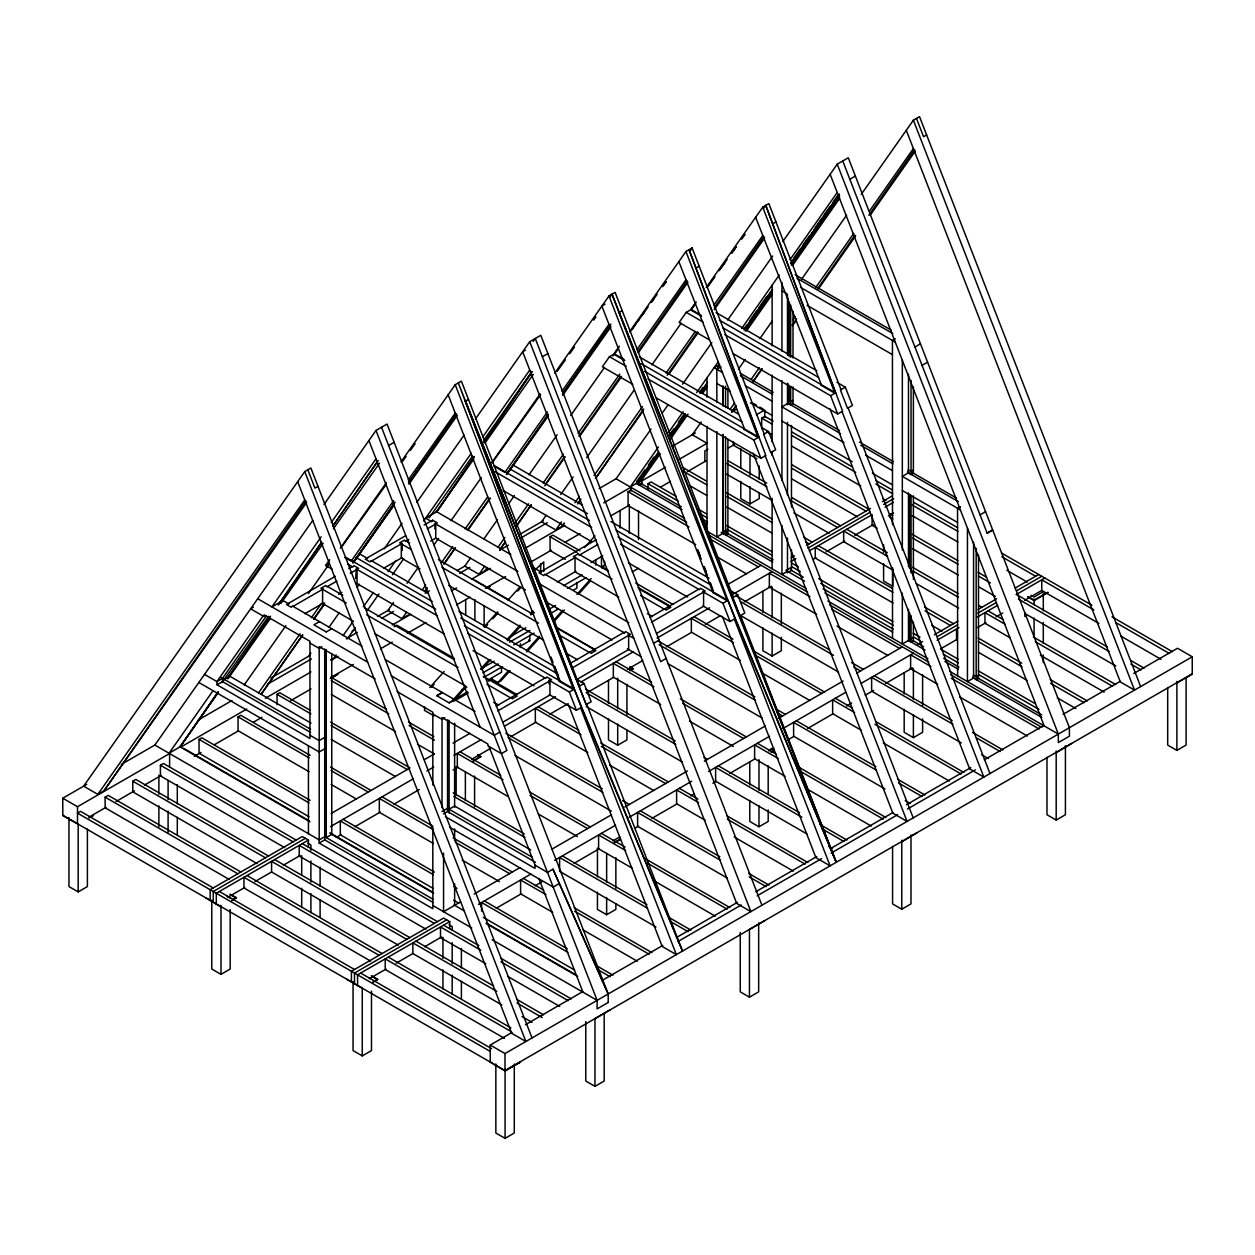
<?xml version="1.0" encoding="UTF-8"?>
<svg xmlns="http://www.w3.org/2000/svg" width="1255" height="1255" viewBox="0 0 1255 1255"><rect width="100%" height="100%" fill="white"/><g stroke="black" fill="none" stroke-linecap="round" stroke-linejoin="round"><path stroke-width="1.5" d="M355.698 578.665L356.31 569.017L358.679 568.389L353.941 565.644L352.843 567.009L347.823 564.107M434.826 528.904L435.03 523.57L437.383 522.943L432.646 520.213L431.547 521.562L425.649 518.158L436.724 511.742L473.778 459.032M549.078 683.944L549.204 680.383L551.573 679.755L546.835 677.025L545.737 678.375L467.942 633.461M473.951 457.008L436.724 511.742L474.139 456.867M483.803 442.529L531.995 371.7M484.038 442.34L531.367 372.923M217.962 692.133L180.124 746.835L169.064 753.22L213.021 690.689M227.971 677.653L270.264 616.519M279.159 603.655L321.437 542.505M332.575 526.425L378.194 460.459M218.041 692.054L180.124 746.835L218.417 692.352M228.065 677.559L270.437 616.331M278.249 605.051L321.719 542.207M332.873 526.096L377.473 461.652M353.722 562.256L394.462 503.553M408.863 482.767L456.538 414.009L408.471 482.893M353.016 563.197L394.18 503.867M408.644 483.002L456.506 414.04M506.659 474.5L548.137 414.825M562.35 394.274L610.228 325.28M532.026 1037.948L310.895 468.037L304.761 471.582L83.63 786.163L97.812 794.352L103.961 790.807L305.985 500.902M302.439 635.061L261.166 694.282L302.879 635.014M313.609 619.044L324.763 603.028M353.016 562.444L395.09 502.125M424.927 591.136L427.233 587.842L425.084 591.136M443.909 563.919L455.236 547.635M467.346 530.285L489.67 498.251M506.408 474.217L548.2 414.181M562.773 393.286L610.934 324.151M470.452 558.083L464.821 566.099L479.002 574.288L485.152 570.743L487.379 567.527M499.71 549.831L505.31 541.799M516.401 525.892L531.069 504.808M545.423 484.242L564.672 456.585M578.916 436.191L620.692 376.186M637.493 352.075L687.175 280.838M561.926 526.41L564.154 523.21L561.926 526.41L555.792 529.955L541.595 521.766L546.098 515.35M580.971 499.082L577.614 503.898L579.936 500.776M595.419 478.359L643.705 409.036M667.221 375.276L697.466 331.853M714.268 307.742L763.95 236.505M732.685 410.589L736.12 405.647M752.78 381.755L761.707 368.939M792.125 325.265L796.611 318.833M817.523 288.854L854.859 235.218M868.868 215.185L914.628 149.518M838.732 195.153L790.932 263.55L839.438 194.086L791.105 262.828M97.812 794.352L304.761 499.961M103.961 790.807L306.722 502.345M121.359 764.389L154.851 745.046L312.762 520.417M323.994 504.447L375.998 430.449L387.058 424.065L608.189 993.976L552.984 869.166L547.478 872.398L535.038 865.181L488.979 746.458M263.032 616.017L216.974 681.543L216.974 684.775L309.969 738.473L309.969 641.305L264.099 614.825L264.099 616.597L250.608 608.848L253.4 607.216M321.17 536.842L271.927 606.887L282.971 600.533L288.885 603.953L286.517 604.565L291.27 607.31L292.337 605.945L361.942 646.137M331.242 522.504L375.998 458.828M266.311 616.017L222.496 678.359L216.974 681.591L204.534 674.406M221.884 682.751L268.586 616.315M227.877 678.892L270.249 618.637M280.932 603.42L323.194 543.305M333.328 528.888L379.512 463.189M332.434 569.409L325.657 565.503L329.72 559.73M244.254 684.869L285.936 625.57M308.463 593.521L328.747 564.672M340.325 548.184L386.383 482.673M400.973 461.903L455.236 384.705L461.385 381.159L579.669 686.014M258.436 693.058L300.118 633.759M311.381 617.727L321.531 603.31M344.843 557.534L351.149 561.173L393.678 500.651M408.236 479.959L455.236 413.083M314.142 618.997L324.292 604.565M394.352 504.902L356.765 557.926M408.957 484.116L457.244 415.421M308.62 656.271L310.879 653.071M328.904 627.422L339.038 613.005M357.063 587.356L359.322 584.155M384.093 548.906L402.118 523.257M416.77 502.424L464.083 435.109M475.347 419.092L529.751 341.689L540.795 335.305L761.926 905.216M533.25 341.376L535.273 338.505L660.663 661.667L666.17 658.436M343.054 635.658L353.173 621.256M363.291 606.855L373.425 592.454M388.046 571.668L395.905 560.467M423.625 521.029L471.268 453.259M482.516 437.258L529.751 370.052M429.147 517.844L472.602 456.02M483.599 440.38L531.916 371.653M336.12 654.875L333.861 658.075L330.708 659.895M347.384 638.858L355.259 627.641M367.652 610.008L378.916 593.991M392.423 574.759L403.686 558.742M485.01 443.046L533.297 374.351M393.49 602.51L387.858 610.526L402.039 618.715L408.189 615.17M407.012 583.277L418.276 567.26M434.042 544.827L438.544 538.411M450.937 520.778L481.355 477.512M491.819 462.624L540.121 393.913M554.726 373.143L608.989 295.945L615.123 292.399L733.406 597.255M610.024 297.059L612.048 294.172L836.238 862.31L734.975 618.715L612.048 294.172M402.039 618.715L406.557 612.299M422.323 589.866L425.696 585.065M441.478 562.632L452.741 546.6M465.119 528.967L487.662 496.917M493.858 466.044L504.887 472.413L547.415 411.891M561.973 391.199L608.989 324.308M507.381 473.543L548.09 416.127M444.239 563.887L455.502 547.855M467.895 530.238L490.423 498.188M562.695 395.356L610.981 326.661M617.758 349.141L614.385 353.847L609.459 356.687L602.369 366.774L632.724 384.297M483.959 538.866L497.466 519.648M508.73 503.632L514.362 495.615M528.998 474.798L557.142 434.763M570.649 415.546L604.424 367.495M619.374 346.207L613.758 354.192L624.802 360.562M629.477 331.853L685.936 251.518L692.085 247.957L764.264 433.995M689.858 251.126L692.085 247.957M479.002 574.288L484.634 566.272M498.141 547.055L504.902 537.438M515.036 523.037L528.543 503.804M543.18 482.987L563.448 454.153M578.084 433.336L619.735 374.084M636.865 349.69L685.936 279.881M485.152 570.743L487.395 567.527M499.788 549.91L505.42 541.909M516.668 525.892L531.304 505.075M544.811 485.842L565.079 457.024M579.716 436.207L621.366 376.939M638.575 352.451L687.96 282.202M695.662 303.255L691.16 309.514L686.25 312.354L679.143 322.441L709.514 339.964M560.734 494.533L573.127 476.916M586.634 457.699L633.916 390.43M651.925 364.813L681.198 323.163M696.149 301.89L690.548 309.875L701.576 316.244M706.251 287.521L762.726 207.185L768.86 203.639L841.038 389.662M763.762 208.299L765.785 205.412L842.607 411.138L837.697 413.977L733.124 353.596M555.792 529.955L561.409 521.939M574.931 502.722L579.434 496.321M594.07 475.504L642.466 406.636M666.107 373.002L695.38 331.351M713.656 305.373L762.726 235.548M595.701 478.359L642.984 411.091M668.884 374.257L698.141 332.606M714.236 309.718L764.734 237.885M616.111 478.751L651.031 429.069M662.295 413.036L667.927 405.036M682.563 384.203L711.852 342.537M727.633 320.088L772.688 255.989M782.822 241.572L837.226 164.17L848.286 157.785L1069.401 727.696L1069.401 736.199L1058.326 742.599L1058.341 734.081L837.226 164.17M658.404 446.937L630.292 486.94L636.426 483.395L658.671 451.769M668.523 432.536L683.144 411.734M696.65 392.533L718.017 362.13M741.627 328.543L779.214 275.08M789.991 259.738L837.226 192.533M637.242 480.885L645.023 469.809M648.349 465.072L653.918 457.149M669.48 435.014L673.919 428.692M678.375 422.37L683.928 414.464M699.49 392.313L702.831 387.575M744.482 328.308L746.709 325.139M750.066 320.37L756.749 310.848M758.977 307.679L766.789 296.572M793.96 257.918L800.627 248.427M802.855 245.258L809.522 235.767M815.091 227.861L821.758 218.37M823.986 215.217L829.539 207.31M832.881 202.557L837.32 196.235M717.609 367.386L719.648 364.483L714.111 367.699L721.923 372.217M743.964 329.908L772.06 289.936M669.778 435.956L685.34 413.805M699.804 393.254L707.585 382.179M744.795 329.234L772.672 289.576M790.995 263.503L839.344 194.713M659.016 453.432L639.015 481.904L639.015 485.089L641.352 483.74L681.371 506.863M671.252 436.034L685.701 415.483M701.263 393.333L706.816 385.426M745.141 330.912L771.903 292.839M791.325 265.213L839.673 196.423M637.164 484.038L637.164 480.838L639.015 481.904L641.352 480.555L660.24 453.667M670.248 439.438L688.038 414.134M702.486 393.568L706.926 387.246M746.364 331.147L772.013 294.674M792.533 265.48L839.658 198.416M701.278 421.962L692.274 434.779L706.455 442.968M738.458 369.064L745.219 359.448M759.855 338.615L772.249 320.998M801.537 279.332L846.592 215.217M861.244 194.384L913.389 120.198L919.538 116.652L1140.654 686.563M730.081 409.365L734.567 402.965M751.447 378.963L759.306 367.762M793.05 319.758L795.309 316.558M815.546 287.772L853.792 233.367M869.527 210.965L913.389 148.561M731.743 412.173L736.246 405.773M753.157 381.724L762.162 368.907M792.58 325.641L795.952 320.825M818.48 288.776L855.659 235.893M870.295 215.06L915.366 150.961M342.207 546.192L385.818 484.979M402.73 461.197L406.118 456.443M410.338 450.467L415.138 443.752M492.117 462.86L540.638 394.65M557.236 371.292L565.472 359.761M569.723 353.737L574.492 347.086M593.678 320.119L595.937 316.95M631.265 330.332L639.14 319.366M642.529 314.676L648.145 306.832M652.647 300.572L657.149 294.298M663.911 284.901L666.17 281.763M612.942 356.044L618.59 348.153M631.03 330.802L635.563 324.496M637.822 321.343L644.599 311.883M651.392 302.424L653.651 299.255M662.703 286.642L666.091 281.904M708.04 286.014L714.801 276.618M720.433 268.774L727.178 259.377M731.681 253.102L736.183 246.843M690.846 310.142L694.235 305.404M707.804 286.485L714.597 277.01M719.115 270.704L724.778 262.828M731.555 253.353L736.089 247.047M741.736 239.156L745.125 234.434M431.563 521.578L432.661 520.213M624.457 632.928L625.555 631.579L630.277 634.308L627.924 634.936L633.838 638.356M429.759 687.552L444.113 671.519M484.555 626.37L497.608 611.797M508.055 600.141L519.79 587.026M535.446 569.55L543.744 561.958L543.744 571.543M431.532 687.238L434.136 684.32M485.026 627.5L487.63 624.598M492.854 618.762L498.078 612.942M517.64 591.089L520.26 588.171M584.516 547.557L594.964 535.901M452.647 700.337L465.589 685.889M481.12 668.539L488.885 659.879M507.02 639.642L519.962 625.194M530.316 613.632L532.904 610.73M453.118 701.451L466.076 687.003M481.606 669.668L490.674 659.55M507.491 640.756L520.448 626.308M530.802 614.746L533.391 611.86M490.878 678.516L497.921 682.579L508.275 671.017M526.394 650.78L539.336 636.332M553.581 620.425L562.648 610.307M576.876 594.415L591.121 578.524M510.048 670.688L500.98 680.806L497.921 682.579M526.88 651.894L539.823 637.446M554.067 621.554L564.421 609.993M578.665 594.086L590.305 581.081M601.961 568.076L604.549 565.189L604.549 561.346M525.421 350.192L522.66 351.777L736.685 903.412L750.866 911.601L529.751 341.689M604.957 304.259L601.882 306.032L713.075 592.611L727.257 600.8L608.989 295.945M317.986 486.328L314.911 488.101L307.82 469.809M388.626 445.541L394.148 442.34M586.76 704.29L682.5 951.07L581.316 707.428L465.401 401.208L468.476 399.435M542.364 356.781L547.902 353.581M622.213 310.675L619.139 312.448L739.885 615.876L836.238 862.31L727.869 600.439L618.04 537.03M656.349 397.929L760.922 458.31L765.832 455.471L696.101 268.021L699.176 266.248M772.892 223.688L775.951 221.915M849.855 179.261L855.377 176.061M926.629 134.928L923.555 136.701L916.464 118.425M325.657 565.503L328.936 563.605M288.148 603.53L335.289 576.312M348.764 568.531L352.122 566.601M366.868 558.083L405.585 535.728M424.112 525.045L430.841 521.154M293.074 606.369L323.272 588.924L320.919 588.297L325.751 585.505L326.849 586.854L336.92 581.049M350.333 573.3L357.048 569.425L357.048 583.622M371.778 560.922L401.992 543.478L402.259 550.349M408.926 539.477L405.553 541.423L404.455 540.074L399.623 542.866L401.992 543.478M427.375 528.826L435.752 523.994L435.752 538.175L430.7 541.093M721.045 366.915L716.84 369.284L716.84 402.416M304.855 613.742L323.366 603.059M338.521 594.305L341.893 592.36M383.559 568.295L402.086 557.612M319.492 621.617L313.938 624.802L326.284 631.924M224.237 679.394L229.775 676.21L311.036 723.115M216.974 684.775L222.496 681.591L310.581 732.434M326.253 631.908L331.806 628.739M321.955 646.796L319.194 648.396L309.969 643.078M78.187 824.159L62.828 815.64L62.75 798.227L86.705 784.391M198.117 720.072L231.971 700.525M270.876 678.061L309.797 655.596M352.106 631.171L355.494 629.21M377.488 616.519L389.332 609.679M457.008 570.601L465.48 565.707M519.617 534.457L543.321 520.778M599.153 488.54L616.08 478.767L683.881 517.876M672.617 446.121L695.348 433.006M731.508 412.126L736.544 409.208M267.346 684.32L311.46 658.859M346.239 638.779L357.33 632.363M381.614 618.354L393.537 611.467M425.116 593.239L429.336 590.807M459.659 573.3L469.778 567.448M499.757 550.145L508.432 545.141M520.841 537.971L547.306 522.692M62.75 798.227L77.496 806.73L169.598 753.565L169.598 766.805M180.704 747.149L246.702 709.044M265.323 698.298L311.005 671.911M331.304 660.193L338.081 656.287M392.235 625.021L410.84 614.275M451.455 590.838L456.522 587.905M471.755 579.104L490.376 568.358M525.908 547.855L564.828 525.374M603.749 502.91L630.81 487.285L630.81 491.066M665.495 467.268L641.933 480.853L641.933 484.634M678.939 459.487L707.553 442.984M756.341 414.809L764.75 409.946L764.75 417.523M308.965 816.691L199.043 753.22L199.043 739.399L201.804 737.799L310.048 800.282M309.075 771.715L238.058 730.708L238.058 716.872L240.819 715.287L310.142 755.306M277.057 704.73L277.057 694.36L279.818 692.76L310.252 710.33M394.07 626.81L396.831 625.21L454.326 658.404M565.299 559.354L550.082 550.553L550.082 536.732L552.843 535.132L579.904 550.757M695.725 544.576L628.08 505.53L628.08 491.693L630.841 490.093L686.658 522.315M895.27 338.881L892.446 340.45L892.509 524.684M229.398 879.551L105.138 807.796L105.138 797.16L108.197 795.388L240.866 871.99M257.04 863.597L132.779 791.842L132.779 781.206L135.838 779.433L268.507 856.035M284.681 847.627L160.405 775.888L160.405 765.252L163.479 763.479L296.149 840.066M648.051 489.026L648.051 483.708L651.11 481.936L676.304 496.478M707.93 449.133L704.855 450.906L704.855 461.558M761.675 428.755L761.675 418.103L764.75 416.331L773.143 421.178M793.003 400.455L790.666 401.835L788.83 400.769L788.83 403.969L790.666 405.02L793.003 403.671L793.003 386.916M678.845 261.605L744.56 428.99M755.636 217.272L821.335 384.673M89.215 816.989L105.953 807.326M116.009 801.521L134.426 790.885M144.482 785.081L161.22 775.417M194.243 756.357L201.02 752.435M214.558 744.623L238.246 730.943M253.479 722.158L261.934 717.28M290.705 700.667L311.005 688.948M331.304 677.214L353.314 664.523M380.375 648.882L392.235 642.042M407.451 633.257L426.073 622.511M456.522 604.926L470.06 597.113M485.293 588.313L505.592 576.594M530.975 561.942L551.29 550.223M564.828 542.395L580.045 533.61M610.51 516.025L629.132 505.279M660.444 487.191L670.531 481.371M687.364 471.66L705.859 460.977M727.743 448.349L734.473 444.458M88.932 817.946L93.545 815.295L90.47 817.413M330.238 678.547L337.924 674.108L331.775 678.014M487.175 587.936L490.25 586.163L487.175 588.297M648.066 378.963L753.816 440.019L758.742 437.195L689.011 249.729L696.101 268.021M768.562 431.516L763.652 434.356L770.743 452.631L775.653 449.792L768.562 431.516L761.848 427.641M724.857 334.646L830.606 395.702L835.516 392.862L765.785 205.412M845.337 387.183L840.426 390.023L847.517 408.299L852.443 405.459L845.337 387.183L836.944 382.336M914.958 347.055L920.464 343.823M540.67 571.794L596.141 539.76M578.178 553.832L573.331 556.624L575.7 557.251L545.58 574.633M597.725 544.529L579.261 555.196L578.163 553.832M922.064 365.393L927.571 362.146M557.361 582.022L575.841 571.354M590.98 562.616L602.745 555.824M563.479 585.693L582.163 574.916M604.549 565.189L601.474 566.962L601.474 555.447M567.636 588.375L586.32 577.582M531.053 614.573L534.442 612.613M573.504 590.07L576.908 588.109L576.908 582.477M324.716 737.375L319.194 740.591L309.969 735.242M548.796 609.412L555.589 605.49M508.808 637.571L525.798 627.767M549.565 614.04L558.051 609.146L556.828 608.424M324.716 748.749L319.194 751.98L198.839 682.5M509.577 642.199L529.955 630.449M68.962 817.57L68.962 886.579L78.187 891.897L87.395 886.579L87.395 829.069M632.379 571.841L638.528 568.295M740.795 481.355L740.795 498.611L750.004 503.93L759.228 498.611L759.228 492.854M513.734 644.882L534.112 633.116M480.54 669.119L494.125 661.275M519.601 646.576L529.798 640.693L529.798 635.061M436.818 695.741L442.34 692.54L436.787 695.725L449.133 702.847L454.655 699.663M727.9 530.52L725.563 531.869L723.1 530.457L723.1 435.281M483.002 672.774L498.298 663.958M461.699 690.156L466.797 687.222M483.771 677.418L502.455 666.64M453.981 699.694L467.566 691.85M487.944 680.1L501.529 672.256L501.529 666.625M449.102 702.831L454.624 699.631M454.749 700.792L468.335 692.948M488.713 681.183L492.101 679.222M444.803 717.719L442.027 719.319L432.818 714.001M496.149 706.189L545.031 677.967M569.833 663.644L623.735 632.52M649.839 617.444L698.674 589.254M913.389 469.95L911.052 471.347L908.291 469.747L908.291 472.931L911.052 474.531L913.389 473.182L913.389 386.822M497.749 710.926L549.941 680.806L549.941 694.988L502.8 722.205M571.417 668.397L628.645 635.359L628.645 649.541L576.469 679.677M651.471 622.182L703.584 592.093L703.584 606.275L656.522 633.446M448.145 394.792L559.338 681.371L560.044 680.963L554.49 666.28L558.114 675.394M713.075 592.611L710.236 583.073M331.21 813.444L410.024 767.935L330.551 722.049M424.284 759.714L434.434 753.847M453.055 743.101L469.982 733.328M727.21 584.814L761.063 565.268M806.541 545.392L870.499 508.479M882.281 501.671L892.368 495.851M305.373 838.293L213.24 891.489L213.24 902.125M791.105 557.863L794.478 555.918M807.938 548.137L870.201 512.197M883.661 504.416L893.764 498.596M330.41 826.669L413.334 778.79M426.873 770.978L433.65 767.072M453.949 755.353L481.026 739.713M504.73 726.033L555.494 696.729M580.877 682.061L633.351 651.784M657.04 638.105L709.499 607.812M733.187 594.133L772.123 571.653M308.432 847.156L308.432 840.066L216.299 893.262L216.299 903.898M790.807 561.581L795.858 558.663M809.318 550.882L871.582 514.942M885.057 507.161L893.466 502.314M499.804 732.073L494.282 735.305L391.215 675.786M549.204 680.383L569.315 691.991L574.225 689.152L458.31 382.932L586.226 704.588L591.152 701.749L584.061 683.473L577.363 679.614M586.226 704.588L579.135 686.312L584.061 683.473M653.557 643.344L659.063 640.113M620.503 544.121L699.396 589.677L700.494 588.328L705.216 591.042L702.863 591.67L722.958 603.279L727.869 600.439M737.705 594.76L732.795 597.6L739.885 615.876L744.795 613.052L737.705 594.76L729.249 589.881M791.466 567.229L785.944 570.413L804.596 581.191M375.151 678.939L319.194 646.623L319.194 843.093L324.716 839.893L433.257 902.565M787.324 572.813L791.466 570.413L791.466 549.753M228.034 897.137L244.788 887.458M254.828 881.653L271.582 871.99L398.274 945.125M283.316 865.213L300.055 855.549M812.691 559.589L816.048 557.644M826.151 551.808L844.662 541.125M854.765 535.289L873.276 524.606M888.415 515.868L893.466 512.95M336.293 837.462L341.36 834.544M354.914 826.716L380.296 812.063M393.835 804.235L419.233 789.583M453.086 770.037L458.169 767.103M471.707 759.291L490.329 748.529M510.644 736.811L536.026 722.143M549.58 714.33L568.201 703.584M588.501 691.85L613.899 677.198M627.437 669.37L642.67 660.569M666.374 646.89L691.772 632.238M705.31 624.41L720.543 615.625M744.246 601.945L771.323 586.305M231.736 900.4L236.348 897.733L231.736 900.761M473.057 760.985L480.728 756.561L473.057 761.346M629.979 670.39L633.053 668.617L629.979 670.735M549.298 694.611L576.406 710.267L581.316 707.428M702.941 605.914L730.049 621.554L734.975 618.715M957.612 675.912L957.549 508.259L960.326 506.659M957.612 508.291L960.373 506.691M442.027 811.53L447.564 808.298M443.423 813.915L447.564 811.53L535.493 862.295M980.061 514.864L985.567 511.632M608.487 718.801L608.487 739.885L617.695 745.203L626.92 739.885L626.92 730.3M762.899 627.735L762.899 650.733L772.123 656.051L781.332 650.733L781.332 637.32M211.781 900.008L211.781 969.017L220.99 974.335L230.198 969.017L230.198 909.593M987.152 533.155L992.689 529.955L987.167 533.187L842.748 160.969M913.389 637.618L911.052 638.968L909.216 637.901L909.216 641.101M460.632 901.859L443.564 911.71L443.564 853.102M474.17 894.046L519.868 867.66M552.027 849.102L611.248 814.903M624.786 807.075L687.411 770.931M704.337 761.158L765.252 725.986M778.79 718.174L843.109 681.041M856.647 673.213L902.345 646.843M917.531 644.443L922.582 641.54M934.363 634.732L957.926 621.131M978.116 609.475L996.627 598.792M1015.138 588.093L1038.701 574.492M446.639 919.868L354.506 973.049L354.506 983.7M937.438 636.505L957.628 624.849M977.818 613.193L996.329 602.51M1016.519 590.838L1041.76 576.265M478.453 904.337L530.928 874.045M554.616 860.365L615.546 825.194M629.084 817.366L691.693 781.222M708.62 771.449L769.55 736.277M783.089 728.465L845.697 692.305M860.93 683.52L913.389 653.227M449.714 928.731L449.714 921.641L357.581 974.821L357.581 985.473M937.14 640.223L959.008 627.594M977.52 616.911L997.725 605.255M1016.236 594.556L1044.835 578.037M369.299 978.696L386.054 969.033M396.109 963.228L412.864 953.549L501.875 1004.941M424.582 946.788L441.336 937.109M940.497 648.913L957.33 639.203M977.52 627.547L985.944 622.684M996.031 616.864L1002.761 612.973M1024.645 600.345L1041.477 590.619M1043.297 591.701L1034.089 597.019L1031.014 595.247M496.18 908.275L521.578 893.623M535.116 885.81L541.893 881.889M574.053 863.33L599.435 848.662M612.989 840.85L619.75 836.944M634.983 828.143L638.371 826.182M651.91 818.37L677.308 803.718M690.846 795.89L694.235 793.944M712.856 783.183L716.244 781.238M729.783 773.409L755.181 758.757M768.719 750.929L773.802 748.011M787.34 740.183L794.101 736.277M807.655 728.465L833.038 713.797M846.576 705.985L851.659 703.051M865.197 695.223L873.668 690.344M885.512 683.504L912.605 667.864M614.323 842.56L620.472 839.015M771.26 751.949L774.335 750.176L771.26 752.31M1047.909 592.235L1034.089 600.204L1027.939 596.658M373.017 981.959L377.614 979.308L373.017 982.32M614.323 842.905L620.472 839.36M1047.909 592.58L1034.089 600.565L1027.939 597.019M558.679 883.834L553.173 887.065L449.776 827.343M978.492 675.206L976.17 676.555L973.394 674.955L973.394 678.155M353.047 981.583L353.047 1050.592L362.256 1055.91L371.48 1050.592L371.48 991.168M597.443 892.148L597.443 909.404L606.651 914.722L615.86 909.404L615.86 903.647M749.768 800.376L749.768 821.46L758.977 826.778L768.186 821.46L768.186 809.961M904.18 709.295L904.18 732.308L913.389 737.626L922.613 732.308L922.613 718.88M490.25 1062.059L490.25 1045.039L512.024 1032.473M525.421 1024.739L582.351 991.874M601.929 980.563L662.844 945.392M676.382 937.579L737.297 902.408M755.918 891.662L816.832 856.49M830.371 848.678L892.98 812.534M906.518 804.722L970.821 767.589M984.359 759.777L1043.58 725.578M1063.111 714.315L1120.307 681.277M1133.767 673.511L1177.504 648.255L1192.25 656.773L1192.25 674.139L1176.892 683.018M677.888 941.579L741.266 904.981M757.11 895.835L821.601 858.608M831.124 853.102L897.623 814.715M907.443 809.036L975.339 769.833M490.25 1045.039L504.996 1053.557L1192.25 656.773M608.22 1002.463L597.098 1008.895L597.129 1000.361L375.998 430.449M1192.25 673.794L504.996 1070.578L504.996 1053.557M901.78 841.838L917.138 832.63M1056.192 752.686L1071.55 743.478M495.851 1064.02L495.851 1133.03L505.075 1138.348L514.283 1133.03L514.283 1064.02M585.771 1021.617L585.771 1081.041L594.98 1086.359L604.188 1081.041L604.188 1013.946M740.246 932.434L740.246 991.842L749.455 997.176L758.663 991.842L758.663 922.849M892.572 846.403L892.572 903.898L901.78 909.216L910.989 903.898L910.989 834.889M1046.984 757.251L1046.984 814.746L1056.192 820.08L1065.417 814.746L1065.417 745.752M1167.683 687.567L1167.683 745.062L1176.892 750.396L1186.101 745.062L1186.101 677.982M668.476 606.698L670.829 607.31L665.981 610.118L664.899 608.753M593.537 649.949L595.89 650.576L591.042 653.384L589.96 652.02M514.817 695.395L517.186 696.023L512.338 698.815L511.24 697.466M795.152 274.704L891.128 330.112M796.925 278.202L892.807 333.563M800.408 287.317L895.239 342.066M782.006 290.878L787.026 293.764M807.106 305.357L892.446 354.632M716.087 312.558L816.801 370.711M719.57 320.245L818.605 377.426M691.16 309.514L701.231 315.334M723.053 327.932L835.516 392.862M820.723 385.018L834.904 393.207L762.726 207.185M686.25 312.354L703.035 322.049M740.074 373.127L773.237 392.266M792.485 403.373L839.611 430.591M859.471 442.058L893.513 461.715M912.04 472.413L956.483 498.062M740.293 375.731L772.609 394.384M787.936 403.232L840.599 433.65M860.773 445.29L892.964 463.879M907.396 472.209L958.365 501.624M745.329 385.724L772.076 401.176M843.925 442.654L781.991 406.887L788.093 403.294L788.093 383.952M865.683 455.22L892.462 470.672M960.357 509.875L902.376 476.398L908.479 472.79L908.479 374.194M753.282 403.326L756.561 405.224M759.84 407.122L763.118 409.005M716.903 383.497L730.284 391.231M750.349 402.808L772.076 415.358M781.991 421.084L852.286 461.667M872.382 473.261L892.462 484.869M902.376 490.58L957.549 522.441M791.623 431.845L852.082 466.75M875.582 480.336L892.383 490.03M913.703 502.329L957.612 527.68M1001.537 553.047L1091.866 605.192M1112.008 616.832L1172.468 651.737M761.675 418.103L771.747 423.923M791.905 435.563L855.722 472.398M875.88 484.038L892.666 493.733M912.322 505.075L957.926 531.414M1001.835 556.765L1035.626 576.265M1093.827 609.867L1041.76 579.81L1041.76 590.462L1098.862 623.421M1115.664 622.48L1169.393 653.51M639.313 356.891L738.348 414.072M766.711 431.657L771.747 434.559M791.905 446.2L860.757 485.952M882.594 498.564L885.952 500.494M912.322 515.711L957.926 542.05M1006.902 570.335L1027.186 582.038M1120.699 636.018L1161.001 659.299M641.117 363.605L741.831 421.758M614.385 353.847L623.829 359.307M644.599 371.292L758.742 437.195M743.933 429.351L758.13 437.54L685.936 251.518M889.748 513.672L892.807 515.444M889.748 516.872L892.807 518.99L889.748 517.217M609.459 356.687L626.245 366.366M791.764 464.727L869.009 509.326M912.322 534.332L957.926 560.671M978.194 572.374L986.634 577.253M1016.424 594.446L1107.114 646.796M1130.63 660.381L1144.058 668.131M792.046 468.444L865.934 511.114M912.62 538.066L958.224 564.389M978.508 576.092L990.321 582.916M1018.401 599.121L1109.091 651.486M1130.912 664.083L1140.999 669.903M756.781 458.718L733.265 445.149L733.265 441.603M792.046 479.081L857.542 516.903M877.151 528.214L872.084 525.296L872.084 514.66M912.62 548.702L958.224 575.025M978.508 586.728L995.388 596.486M1025.115 613.648L1115.805 665.997M728.088 460.773L766.711 483.081M791.905 497.623L840.599 525.735M846.749 529.281L887.285 552.686M912.62 567.323L958.224 593.646M978.508 605.349L981.881 607.295M988.014 610.84L1003.137 619.578M1033.367 637.022L1115.648 684.54M726.692 463.519L766.993 486.783M790.509 500.353L837.54 527.508M887.599 556.404L843.674 531.053L843.674 541.689L892.666 569.974M912.934 571.041L958.538 597.364M1005.098 624.253L984.955 612.613L984.955 623.264L1010.134 637.807M1035.328 641.713L1112.589 686.312M726.692 474.155L772.045 500.337M793.866 512.934L829.131 533.297M916.307 583.622L958.538 608.016M1040.364 655.251L1104.18 692.101M682.877 467.472L706.392 481.057M726.551 492.682L771.888 518.864M803.796 537.281L812.189 542.129M818.338 545.69L892.666 588.595M924.762 607.122L953.471 623.704M978.084 637.917L1021.758 663.126M1050.294 679.598L1087.254 700.933M683.175 471.19L706.675 484.759M726.833 496.4L772.186 522.582M805.773 541.972L809.13 543.917M892.964 592.313L815.264 547.462L815.264 558.099L892.964 602.949M925.06 610.84L950.396 625.476M978.382 641.619L1022.041 666.829M1050.592 683.316L1084.179 702.706M689.889 485.701L706.675 495.411M726.833 507.036L772.186 533.218M931.822 625.382L941.956 631.234M978.382 652.271L1027.076 680.383M1057.306 697.827L1075.786 708.495M698.141 509.091L706.534 513.938M726.692 525.578L772.029 551.745M791.623 563.056L798.368 566.962M818.652 578.665L892.964 621.57M913.232 633.273L919.993 637.179M941.281 649.463L958.083 659.157M978.225 670.798L1035.328 703.757M648.051 483.708L678.28 501.169M700.102 513.766L706.832 517.656M726.974 529.281L772.327 555.463M791.921 566.789L800.376 571.653M820.645 583.355L893.278 625.304M913.546 637.007L920.307 640.897M943.242 654.153L958.365 662.875M978.524 674.515L1038.967 709.42M701.388 518.409L707.506 521.939M726.535 532.936L773.127 559.824M790.619 569.927L803.341 577.269M823.107 588.689L893.231 629.163M912.746 640.427L923.649 646.733M943.635 658.263L958.977 667.127M977.441 677.794L1041.728 714.911M636.269 483.3L681.983 509.687M703.522 522.127L707.208 524.245M721.139 532.293L772.766 562.099M908.291 640.348L925.06 650.027M944.858 661.463L958.255 669.197M972.515 677.418L1041.744 717.389M824.943 592.94L892.791 632.112M707.004 531.226L805.883 588.313M827.908 601.035L927.884 658.75M949.909 671.472L1058.341 734.081M708.636 535.007L807.64 592.156M829.618 604.863L928.606 662.013M950.6 674.704L1041.917 727.429M628.08 491.693L688.964 526.833M709.263 538.552L758.302 566.868M809.946 596.69L769.346 573.253L769.346 587.089M831.924 609.381L899.568 648.443M930.928 666.531L910.628 654.812L910.628 668.648M951.212 678.249L1039.156 729.014M910.33 668.115L913.389 669.888M717.719 557.267L746.458 573.864M769.048 586.901L816.707 614.417M837.007 626.135L887.74 655.424M910.33 668.476L937.689 684.273M959.667 696.964L1027.312 736.01M512.966 465.025L582.242 505.012M610.981 521.594L708.981 578.178M736.497 596.125L829.508 649.823M851.502 662.53L863.33 669.354M874.39 675.739L952.184 720.652M972.468 732.371L1002.918 749.941M740.497 601.631L833.508 655.33M853.808 667.048L860.569 670.954M952.796 724.198L871.629 677.339L871.629 691.176L961.252 742.913M976.468 737.877L1000.157 751.541M509.75 468.837L587.481 513.703M616.205 530.285L710.816 584.924M494.69 465.809L589.317 520.448M494.894 471.598L591.685 527.477M838.591 672.084L740.497 615.468L836.238 862.31M981.551 754.632L988.312 758.538M503.035 490.485L591.121 541.344M628.394 562.868L687.693 597.098M635.705 582.979L672.915 604.455M694.109 616.691L733.014 639.156M753.298 650.874L824.331 691.882M835.391 698.266L852.302 708.024M875.974 721.688L963.903 772.468M550.082 536.732L577.127 552.357M602.494 566.993L607.577 569.927M638.011 587.497L670.139 606.055M733.626 642.701L691.348 618.291L691.348 632.128L740.387 660.444M755.604 655.392L821.57 693.466M854.608 712.542L832.63 699.851L832.63 713.687L861.369 730.284M874.908 724.261L961.142 774.053M579.936 554.804L608.55 571.323M638.842 588.815L669.15 606.306M612.048 579.01L575.025 557.644L575.025 571.825L618.793 597.082M640.662 595.529L664.224 609.146M762.381 673.135L809.726 700.463M883.363 742.976L949.313 781.049M647.392 613.601L652.443 616.519M436.113 511.428L510.816 554.553M532.904 567.307L541.407 572.217L539.038 572.845L543.776 575.574L544.874 574.225L628.802 622.668M658.483 641.164L754.883 696.823M776.876 709.514L785.332 714.393M796.376 720.778L875.865 766.664M897.843 779.355L924.904 794.98M659.11 644.709L755.51 700.368M777.488 713.06L782.571 715.993M876.476 770.209L793.615 722.378L793.615 736.199L884.932 788.924M898.47 782.9L922.143 796.58M435.03 523.57L517.907 571.417M538.207 583.136L624.472 632.944M667.566 663.424L762.271 718.111M905.231 800.643L910.299 803.577M435.532 538.05L525.5 589.991M545.878 601.741L612.079 639.972M627.359 648.788L640.928 656.632M629.979 666.844L633.053 668.617M771.26 748.404L774.335 750.176M629.979 667.189L633.053 668.962M771.26 748.764L774.335 750.537M474.829 580.171L508.652 599.702M556.012 627.029L594.901 649.494M616.111 661.73L651.612 682.234M680.367 698.831L746.317 736.92M757.377 743.289L775.982 754.035M797.96 766.727L885.905 817.491M406.228 541.031L409.616 542.991M438.403 559.62L533.234 614.37M556.953 628.049L594.211 649.572M653.933 686.767L613.334 663.33L613.334 677.151L660.695 704.494M682.673 703.365L743.556 738.505M778.288 758.569L754.616 744.89L754.616 758.726L785.05 776.296M800.282 771.26L883.144 819.091M411.467 549.737L401.318 543.87L401.318 558.051L419.939 568.813M441.964 567.338L538.489 623.076M558.804 634.81L589.301 652.396M689.45 721.092L733.406 746.474M807.043 788.987L871.299 826.088M448.725 585.442L543.572 640.191M567.276 653.871L577.441 659.738M528.559 639.987L529.798 640.693M359.212 553.659L367.605 558.506L365.236 559.134L369.974 561.864L371.056 560.499L428.567 593.709M459.016 611.279L553.722 665.966M585.552 689.136L675.19 740.874M703.945 757.487L707.318 759.432M718.378 765.817L799.545 812.675M819.844 824.394L846.905 840.019M356.091 557.534L432.128 601.443M460.867 618.025L557.173 673.637M586.179 692.682L675.802 744.435M801.851 817.209L715.617 767.417L715.617 781.238L806.934 833.963M822.151 828.928L844.129 841.619M346.113 557.455L435.673 609.146M464.397 625.743L574.225 689.152L682.5 951.07M559.338 681.371L573.519 689.56L455.236 384.705M356.31 569.017L437.509 615.891M586.179 706.518L682.579 762.162M828.912 846.654L832.3 848.615M356.153 583.104L444.254 633.963M473.057 650.592L534.05 685.81M491.521 679.881L516.887 694.533M538.097 706.769L578.681 730.206M600.674 742.897L668.319 781.943M679.379 788.328L697.968 799.074M726.723 815.672L807.891 862.53M327.508 586.477L342.756 595.278M364.766 607.985L454.53 659.816M483.316 676.429L515.491 695.003M581.002 734.724L535.336 708.369L535.336 722.19L587.764 752.467M601.286 746.443L665.558 783.544M698.596 802.62L676.602 789.928L676.602 803.765L705.357 820.362M727.335 819.217L805.13 864.13M346.302 603.012L322.598 589.317L322.598 603.498L353.079 621.1M366.633 614.746L458.075 667.534M486.877 684.163L510.581 697.843M609.742 765.158L653.714 790.54M734.112 836.96L793.301 871.127M375.104 633.806L464.852 685.638M493.654 702.251L498.721 705.184M385.395 659.659L474.986 711.397M505.859 733.187L602.259 788.846M622.543 800.565L629.32 804.471M640.364 810.856L719.852 856.741M748.608 873.339L768.891 885.057M508.165 737.72L602.871 792.391M720.464 860.287L637.603 812.44L637.603 826.276L727.241 878.029M749.219 876.884L766.13 886.642M257.73 598.729L367.558 662.138M514.927 755.447L611.326 811.106M397.207 691.662L432.818 712.228L432.818 785.05M433.963 715.868L424.535 710.424L424.535 706.643M477.653 754.788L480.728 756.561M477.653 755.134L480.728 756.906M330.661 677.073L386.462 709.295M408.455 721.986L433.822 736.638M460.083 751.808L500.682 775.245M529.422 791.842L590.305 826.982M601.365 833.367L625.037 847.047M645.337 858.749L729.892 907.569M331.273 680.634L388.768 713.828M409.067 725.531L434.434 740.183M502.988 779.763L457.322 753.408L457.322 767.229L508.055 796.517M530.049 795.388L587.544 828.582M625.665 850.592L598.604 834.967L598.604 848.804L632.426 868.319M647.643 863.283L727.131 909.169M331.273 694.454L395.545 731.555M417.523 744.246L434.434 754.02M538.505 814.103L577.394 836.552M654.404 881.01L715.287 916.166M453.212 792.878L524.245 833.885M562.366 855.894L646.921 904.698M668.899 917.405L690.893 930.096M277.057 694.36L310.879 713.891M331.163 725.594L407.263 769.535M453.839 796.423L524.872 837.43M647.533 908.259L559.605 857.479L559.605 871.315L655.989 926.959M669.527 920.95L688.116 931.681M530.802 850.012L454.624 806.024L449.102 809.224L532.057 857.118M331.163 739.43L395.435 776.531M221.115 677.559L310.581 729.249M445.415 816.66L535.038 868.413L535.038 865.213M330.442 767.025L371.025 790.462M382.085 796.847L432.818 826.135M453.118 837.854L512.307 872.021M523.366 878.406L543.65 890.124M574.1 907.694L651.878 952.608M238.058 716.872L309.075 757.879M331.053 770.57L368.264 792.062M433.43 829.681L379.324 798.431L379.324 812.267L433.43 843.517M455.424 842.372L509.546 873.621M545.956 894.642L520.59 880.006L520.59 893.827L552.733 912.385M574.712 911.24L649.117 954.208M331.053 784.406L356.42 799.043M462.185 860.114L499.396 881.59M583.167 929.955L637.273 961.205M343.086 819.358L434.403 872.084M484.352 900.933L567.213 948.764M595.968 965.362L612.879 975.135M199.043 739.399L308.965 802.855M433.336 874.657L340.309 820.958L340.309 834.779L433.336 888.493M453.62 886.375L457.008 888.32M567.84 952.31L481.591 902.518L481.591 911.161M598.274 969.895L610.118 976.719M453.62 900.212L458.702 903.129M483.285 917.327L574.602 970.052M183.607 748.309L308.746 820.566M329.94 832.802L433.101 892.368M486.438 923.162L576.061 974.9M179.496 746.474L309.969 821.805M330.3 833.54L433.665 893.215M453.996 904.949L464.162 910.832M486.187 923.539L577.677 976.374M433.257 899.364L324.716 836.709L319.194 839.893L154.851 745.046M432.818 905.498L471.786 927.994M492.101 939.728L597.129 1000.361M319.194 843.093L432.818 908.683L432.818 827.359M308.432 840.066L302.298 836.52L210.165 889.717L210.165 900.353M449.714 921.641L443.58 918.095L351.431 971.276L351.431 981.928M307.742 843.187L310.926 845.023L310.926 850.357M449.023 924.747L452.208 926.582L452.177 930.143M302.298 843.611L437.43 921.641M443.58 925.186L478.845 945.548M500.667 958.145L571.198 998.87M160.405 765.252L293.09 841.838M434.356 923.413L299.223 845.384L299.223 856.035L425.916 929.171M480.806 950.223L440.505 926.959L440.505 937.595L485.842 963.777M500.965 961.863L568.139 1000.643M507.679 976.374L559.73 1006.432M274.657 859.581L409.789 937.595M415.938 941.14L493.184 985.74M516.699 999.309L543.572 1014.824M132.779 781.206L265.448 857.808M406.714 939.367L271.582 861.354L271.582 871.99M496.823 991.387L412.864 942.913L412.864 953.549M516.982 1003.027L542.176 1017.57M522.017 1016.581L532.104 1022.386M247.015 875.535L382.148 953.549M388.297 957.094L510.879 1027.876M105.138 797.16L237.807 873.762M379.073 955.322L243.941 877.308L243.941 887.944L370.633 961.079M511.177 1031.594L385.222 958.867L385.222 969.503L504.463 1038.356M230.198 894.188L236.348 897.733M371.48 975.763L377.614 979.308M230.198 894.548L236.348 898.094M371.48 976.108L377.614 979.653M213.24 887.944L80.555 811.342L77.496 813.115L490.25 1051.423M219.374 891.489L354.506 969.503M360.656 973.049L491.646 1048.678M227.124 896.321L230.198 898.094M62.75 815.248L505.075 1070.625L520.417 1062.107L505.075 1070.97L489.717 1061.746M220.99 906.957L205.632 897.733M552.984 869.166L608.189 993.976M465.401 401.208L579.135 686.312M913.389 120.198L1134.52 690.109L1120.323 681.92L906.298 130.285M830.135 174.257L1044.16 725.892M848.129 407.953L989.991 773.551M841.995 411.499L983.842 777.096L969.66 768.907L829.932 408.785M830.606 395.702L837.697 413.977M771.354 452.271L913.201 817.868M765.221 455.816L907.067 821.413L892.885 813.224L753.157 453.118M753.816 440.019L760.922 458.31M734.348 619.076L830.104 865.856L815.923 857.667L722.3 616.362M722.958 603.279L730.049 621.554M580.61 707.836L676.367 954.616L662.169 946.427L568.562 705.137M569.315 691.991L576.406 710.267M381.536 427.265L506.926 750.443L501.388 753.628L487.913 745.799L487.913 744.027L442.042 717.546L442.027 807.64M368.907 440.536L480.085 727.069M538.991 878.877L582.948 992.172M304.761 471.582L525.876 1041.493L511.695 1033.304L297.67 481.685M697.89 550.004L699.976 555.51M704.133 566.523L706.22 572.013M710.377 583.026L713.154 590.352M697.764 550.067L701.231 559.228M703.992 566.57L707.459 575.747M551.039 657.118L553.11 662.624M1176.892 681.387L1176.892 750.396M1056.192 751.07L1056.192 820.08M1043.297 593.615L1043.297 610.871M1043.297 622.37L1043.297 643.454M1043.297 654.953L1043.297 662.624M1034.089 598.933L1034.089 604.69M1034.089 618.103L1034.089 637.273M1024.88 612.785L1024.88 616.613M978.492 554.788L978.492 678.406L976.17 679.755L976.17 548.357M973.582 542.082L973.582 678.045L967.448 681.591L967.448 528.151M956.545 629.022L956.545 639.658M922.613 674.798L922.613 705.467M913.389 495.882L913.389 579.371M913.389 622.088L913.389 640.803L911.052 642.152L911.052 615.672M913.389 668.617L913.389 699.286M913.389 714.628L913.389 737.626M911.052 380.438L911.052 474.531M911.052 495.286L911.052 572.955M909.514 494.392L909.514 568.186M909.514 612.832L909.514 638.073M908.479 492.886L908.479 566.664M908.479 609.381L908.479 640.458L902.329 644.003L902.329 593.144M904.18 672.884L904.18 693.968M902.329 360.342L902.329 550.098M901.78 840.223L901.78 909.216M892.807 569.127L892.807 586.383L883.598 581.049L883.598 563.809M892.509 567.793L892.509 638.324M883.598 544.639L883.598 552.31M793.003 311.522L793.003 357.926M791.466 425.476L791.466 507.036M790.666 305.138L790.666 357.33M790.666 386.336L790.666 405.02M789.128 302.314L789.128 356.451M789.128 385.442L789.128 400.91M788.093 298.894L788.093 354.961M787.481 294.831L787.481 355.306M787.481 383.199L787.481 404.753M787.481 422.386L787.481 495.27M787.481 537.987L787.481 571.307L781.943 574.492L781.943 525.516M781.943 282.532L781.943 351.118M781.943 380.5L781.943 480.445M781.332 593.239L781.332 623.908M772.123 285.167L772.123 345.815M772.123 375.151L772.123 441.666M772.123 451.439L772.123 455.361M772.123 498.392L772.123 568.829M772.123 587.058L772.123 617.727M772.123 633.053L772.123 656.051M768.186 765.864L768.186 794.619M764.813 920.574L749.455 929.437M762.899 591.309L762.899 612.409M759.228 466.029L759.228 479.441M758.977 759.683L758.977 790.352M758.977 805.694L758.977 826.778M750.004 454.09L750.004 475.174M750.004 486.673L750.004 503.93M749.768 762.036L749.768 785.034M749.455 930.081L749.455 997.176M740.795 448.772L740.795 467.942M727.9 388.736L727.9 408.157M727.9 439.234L727.9 533.72L725.563 535.069L725.563 436.693M725.563 386.195L725.563 407.561M723.711 530.802L723.711 534.002M723.1 386.728L723.1 406.149M722.974 385.74L722.974 405.161M722.974 434.308L722.974 533.359L716.84 536.905L716.84 431.657M707.004 377.786L707.004 397.207M707.004 426.355L707.004 529.296M641.352 480.555L641.352 483.74M638.528 510.785L638.528 539.54M629.32 504.604L629.32 533.359M626.92 684.304L626.92 714.974M620.096 510.785L620.096 528.041M617.695 678.124L617.695 708.793M617.695 724.119L617.695 745.203M615.86 857.651L615.86 888.32M610.338 1009.757L594.98 1018.621M608.487 680.461L608.487 703.475M608.22 993.96L608.189 1002.494M606.651 853.384L606.651 882.14M606.651 897.466L606.651 914.722M597.443 848.066L597.443 876.821M595.749 559.557L595.749 565.189M594.98 1019.264L594.98 1086.359M540.67 563.73L540.67 571.386M520.37 643.705L520.37 647.455M505.075 1069.338L505.075 1138.348M484.116 605.694L484.116 626.778M474.892 599.498L474.892 620.598M474.594 776.076L474.594 806.745M465.683 599.937L465.683 615.264M465.37 771.809L465.37 800.565M461.385 948.749L461.385 967.919M461.385 981.332L461.385 998.588M456.161 766.491L456.161 795.246M454.624 723.147L454.624 807.373M454.624 828.928L454.624 840.677M454.624 883.771L454.624 905.326M452.177 942.568L452.177 963.652M452.177 975.151L452.177 994.321M449.102 720.213L449.102 813.005M447.564 719.962L447.564 811.53M442.952 937.25L442.952 958.334M442.952 969.833L442.952 989.003M362.256 988.171L346.913 979.308M362.256 988.815L362.256 1055.91M331.775 654.184L331.775 834.402L326.253 837.587L326.253 649.541M324.716 649.039L324.716 839.893M320.103 867.189L320.103 886.359M320.103 899.772L320.103 917.029M310.895 861.008L310.895 882.092M310.895 893.591L310.895 912.762M308.448 745.784L308.448 833.681M301.686 855.69L301.686 874.861M301.686 888.273L301.686 907.443M222.496 678.39L222.496 681.591M220.99 905.326L220.99 974.335M177.3 784.736L177.3 803.906M177.3 817.319L177.3 834.575M168.092 780.469L168.092 799.639M168.092 811.138L168.092 832.222M158.883 775.151L158.883 794.321M158.883 805.82L158.883 826.904M78.187 824.802L78.187 891.897M77.496 806.73L77.496 823.766"/></g></svg>
